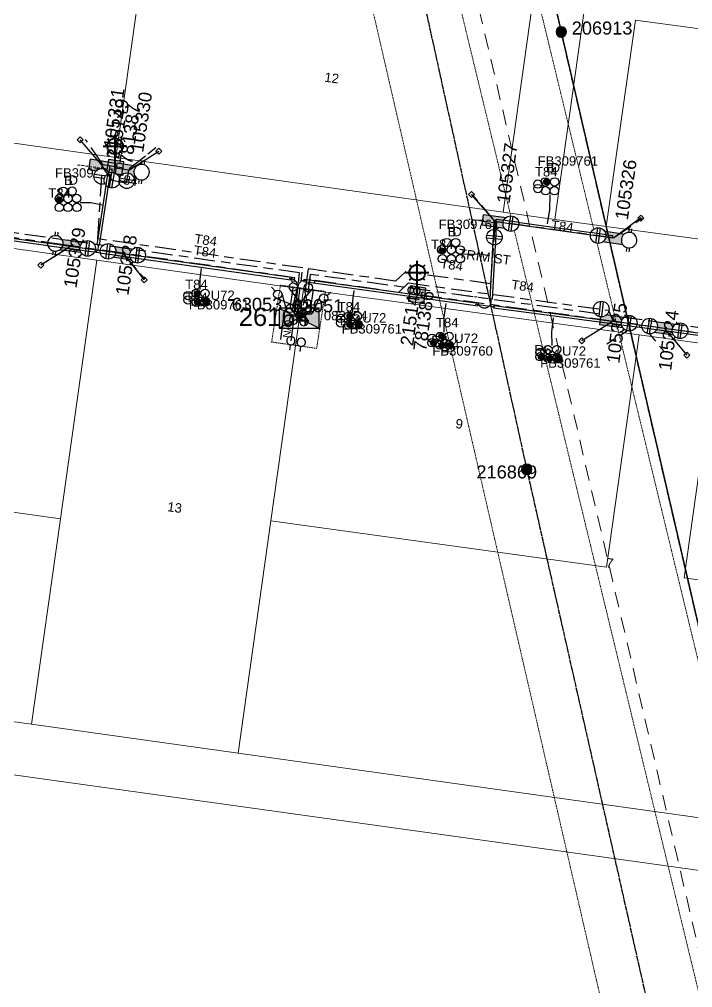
# Model space of a CAD drawing. Header units: metres. Extents: x 277863 to 282129, y 6130772 to 6135401.
# Drawn here: x 279217 to 279346.1, y 6133678.3 to 6133864.1 of the extents above; entities that cross this region are included whole.
import ezdxf
from ezdxf.enums import TextEntityAlignment as Align

# ---------------------------------------------------------------- set-up
doc = ezdxf.new("R2010")
doc.units = ezdxf.units.M
for name, pattern in [('Cable Exist OH', [1, 1, 0]), ('Cable Exist UG', [8.2, 4, -1.2, 1.8, -1.2]), ('Dash', [5, 3, -2]), ('DASHED', [0.75, 0.5, -0.25]), ('HIDDEN', [0.375, 0.25, -0.125]), ('HIDDEN2', [0.1875, 0.125, -0.0625])]:
    doc.linetypes.add(name, pattern=pattern)
doc.layers.get('0').update_dxf_attribs({"color": 6})
for name, color, linetype, lineweight in [('Cadastre Easements_SP_EXT', 9, 'Continuous', 5), ('Cadastre Land Parcels_SP_EXT', 9, 'Continuous', 5), ('Cadastre Other Property_SP_EXT', 9, 'HIDDEN', 5), ('Cadastre Roads_SP_EXT', 9, 'Continuous', 5)]:
    doc.layers.add(name, color=color, linetype=linetype, lineweight=lineweight)
for name, color, linetype in [('Duct_SP_EXT', 7, 'Continuous'), ('Equip_HV_EXT', 7, 'Continuous'), ('Equip_LV_EXT', 7, 'Continuous'), ('Equip_SP_SL_EXT', 7, 'Continuous'), ('Mains_HV_EXT', 7, 'Continuous'), ('Mains_LV_EXT', 7, 'Continuous'), ('Mains_LV_SL_EXT', 7, 'Continuous'), ('Mains_TR_EXT', 7, 'Continuous'), ('Services_SP_EXT', 7, 'Continuous'), ('Sub_SP_EXT', 7, 'Continuous'), ('SupportsOH_SP_TR_HV_LV_SL_EXT', 7, 'Continuous'), ('SupportsUG_SP_LV_EXT', 7, 'Continuous'), ('SupportsUG_SP_LV_SL_EXT', 7, 'Continuous'), ('Trench_SP_EXT', 7, 'Continuous')]:
    doc.layers.add(name, color=color, linetype=linetype)
doc.layers.add('UNKNOWN_FEATURES', color=1, linetype='DASHED', plot=False)
doc.styles.add('COLUMN_LABEL', font='arial.ttf')
doc.styles.add('iecARIAL', font='arial.ttf', dxfattribs={"height": 2})
doc.styles.add('POLE_LABEL', font='arial.ttf')
doc.styles.get("Standard").update_dxf_attribs({"font": 'arial.ttf'})
doc.styles.add('SWITCH_LABEL', font='arial.ttf', dxfattribs={"height": 2.5})
doc.linetypes.add('Cable E OH', pattern='A,9.4,["E",Standard,S=1.7,R=0,X=0,Y=-1],0', length=9.4)

# ---------------------------------------------------------------- blocks, each defined once
blk = doc.blocks.new('SUB_PADMOUNT_EXT')
for points in [[(0, 0), (-3.84, 1.92), (-3.84, -1.92)], [(0, 0), (3.84, 1.92), (3.84, -1.92)]]:
    blk.add_hatch(color=256).paths.add_polyline_path(points)
for p, q in [((3.84, 1.92), (-3.84, -1.92)), ((-3.84, 1.92), (3.84, -1.92))]:
    blk.add_line(p, q)
blk.add_lwpolyline([(-3.84, -1.92), (3.84, -1.92), (3.84, 1.92), (-3.84, 1.92)], close=True)
for tag, height, flags, p in [('ASSET_NUM', 3.5, 8, (2, 2)), ('STREET_CODE', 0.2, 9, (1.5, 0)), ('CONSTRUCTED_VOLTAGE', 0.2, 9, (1.5, -0.2)), ('OPERATING_VOLTAGE', 0.2, 9, (1.5, -0.6)), ('ORIENTATION', 0.2, 9, (1.5, -0.8)), ('OWNED_BY', 0.2, 9, (1.5, -1)), ('OPERATED_BY', 0.2, 9, (1.5, -1.2)), ('SECONDARY_VOLTAGE', 0.2, 9, (1.5, -1.6)), ('STATE', 0.2, 9, (1.5, -1.8)), ('NO_PHASES', 0.2, 9, (1.5, -0.4)), ('MAINTAINED_BY', 0.2, 9, (1.5, -1.4)), ('SUBSTATION_TYPE', 0.2, 9, (1.5, -2.2)), ('STREETNAME', 0.2, 9, (1.5, -3)), ('SUBURB', 0.2, 9, (1.5, -3.2)), ('Z', 0.2, 1, (1.5, -3.6)), ('PARENT', 0.2, 9, (1.5, -2)), ('USAGE', 0.2, 9, (1.5, -2.4)), ('LEGEND', 0.2, 9, (1.5, -2.6)), ('LOCATION', 0.2, 9, (1.5, -2.8)), ('NOTES', 0.2, 9, (1.5, -3.4))]:
    blk.add_attdef(tag, text='', height=height, dxfattribs=dict(flags=flags)).set_placement(p, align=Align.MIDDLE_LEFT)
blk = doc.blocks.new('COLUMN_EXT')
blk.add_hatch(color=256).paths.add_polyline_path([(-1.49, 1.48), (-1.49, -1.49), (1.48, -1.49), (1.48, 1.48)])
blk.add_lwpolyline([(-1.49, -1.49), (1.48, -1.49), (1.48, 1.48), (-1.49, 1.48)], close=True)
for tag, height, style, flags, p in [('ASSET_NUM', 2.5, 'COLUMN_LABEL', 8, (2, 2)), ('STRUCTURE_PLANT_NUMBER', 0.2, 'POLE_LABEL', 9, (1.81, 0.03)), ('STREET_CODE', 0.2, 'COLUMN_LABEL', 9, (1.81, -0.2))]:
    blk.add_attdef(tag, text='', height=height, dxfattribs=dict(style=style, flags=flags)).set_placement(p, align=Align.MIDDLE_LEFT)
at = {"flags": 9}
for tag, p in [('COLUMN_TYPE', (1.81, -0.4)), ('OWNED_BY', (1.81, -0.6)), ('STATE', (1.81, -0.8)), ('USAGE', (1.81, -1)), ('STREETNAME', (1.81, -1.6)), ('SUBURB', (1.81, -1.8)), ('LEGEND', (1.81, -1.2)), ('LOCATION', (1.81, -1.4)), ('NOTES', (1.81, -2))]:
    blk.add_attdef(tag, text='', height=0.2, dxfattribs=at).set_placement(p, align=Align.MIDDLE_LEFT)
at = {"flags": 1}
blk.add_attdef('Z', (1.81, -2.35), '', height=0.2, dxfattribs=at)
blk = doc.blocks.new('PILLAR_EXT')
blk.add_hatch(color=256).paths.add_polyline_path([(-2.475, 0.99), (-2.475, -0.99), (2.475, -0.99), (2.475, 0.99)])
blk.add_lwpolyline([(-2.475, -0.99), (2.475, -0.99), (2.475, 0.99), (-2.475, 0.99)], close=True)
at = {"style": 'iecARIAL', "flags": 8}
blk.add_attdef('ASSET_NUM', (1.5, 3.5), '', height=2.5, dxfattribs=at)
for tag, p, flags in [('OWNED_BY', (0, -0.2), 9), ('STATE', (0, -0.4), 9), ('SUPPORT_TYPE', (0, -0.6), 9), ('STREETNAME', (0, -1.8), 9), ('SUBURB', (0, -2), 1), ('USAGE', (0, -0.8), 9), ('LEGEND', (0, -1), 9), ('LOCATION', (0, -1.2), 9), ('NOTES', (0, -1.4), 9), ('PARENT', (0, -1.6), 9)]:
    blk.add_attdef(tag, p, '', height=0.2, dxfattribs=dict(flags=flags))
blk = doc.blocks.new('DUCT_EXT')
blk.add_circle((0, 0.8), 0.8)
at = {"flags": 1}
blk.add_attdef('Z', (0, 0), '', height=0.2, dxfattribs=at)
at = {"flags": 9}
for tag, p in [('DUCT_CODE', (0, 0)), ('XSECT_TYPE', (0, -0.2)), ('STATE', (0, -0.6)), ('FB_REFERENCE', (0, -0.4)), ('NOTES', (0, -0.8))]:
    blk.add_attdef(tag, text='', height=0.2, dxfattribs=at).set_placement(p, align=Align.MIDDLE_LEFT)
blk = doc.blocks.new('SL_LANTERN_EXT')
at = {"lineweight": 40}
for p, q in [((-1.46, 5.68), (-1.06, 5.28)), ((0, 1.97), (0, 6.47)), ((1.46, 5.68), (1.06, 5.28)), ((-2.25, 4.22), (2.25, 4.22)), ((-1.46, 2.76), (-1.06, 3.16)), ((0, 0), (0, 2.72)), ((1.46, 2.76), (1.06, 3.16))]:
    blk.add_line(p, q, dxfattribs=at)
blk.add_circle((0, 4.22), 1.5, dxfattribs=at)
at = {"style": 'iecARIAL', "flags": 8}
blk.add_attdef('ASSET_NUM', (1.5, 1.5), '', height=2.5, dxfattribs=at)
for tag, p, height, flags in [('OPERATING_VOLTAGE', (0.98, -1.65), 0.2, 9), ('ORIENTATION', (0.98, -1.85), 0.2, 9), ('OWNED_BY', (0.98, -2.05), 0.2, 9), ('CONSTRUCTED_VOLTAGE', (0.98, -0.65), 0.2, 9), ('CONTROL_TYPE', (0.98, -0.85), 0.2, 9), ('LANTERN_PURPOSE', (0.98, -1.05), 0.2, 9), ('LANTERN_TYPE', (0.98, -1.25), 0.2, 9), ('NO_PHASES', (0.98, -1.45), 0.2, 9), ('LNUMBER', (2.18, -3.25), 2.5, 8), ('STATE', (0.98, -2.25), 0.2, 9), ('USAGE', (0.98, -2.45), 0.2, 9), ('CEXIST', (0.98, -2.65), 0.2, 9), ('CNEW', (0.98, -2.85), 0.2, 9), ('CNUMBER', (0.98, -3.05), 0.2, 9), ('CREMOVE', (0.98, -3.25), 0.2, 9), ('CREPLACE', (0.98, -3.45), 0.2, 9), ('LKINGHEIGHT', (0.98, -3.65), 0.2, 9), ('LBRACKET', (0.98, -3.85), 0.2, 9), ('LBRACKETVOCAB', (0.98, -4.05), 0.2, 9), ('LCATEGORY', (0.98, -4.25), 0.2, 9), ('LCHARGE1', (0.98, -4.45), 0.2, 9), ('LCHARGE1PERCENT', (0.98, -4.65), 0.2, 9), ('LCHARGE2', (0.98, -4.85), 0.2, 9), ('LCHARGE2PERCENT', (0.98, -5.05), 0.2, 9), ('LCHARGE3', (0.98, -5.25), 0.2, 9), ('LCHARGE3PERCENT', (0.98, -5.45), 0.2, 9), ('LEXIST', (0.98, -5.65), 0.2, 9), ('LLAMP', (0.98, -5.85), 0.2, 9), ('LLAMPVOCAB', (0.98, -6.05), 0.2, 9), ('LMAST', (0.98, -6.25), 0.2, 9), ('LMASTVOCAB', (0.98, -6.45), 0.2, 9), ('LNEW', (0.98, -6.65), 0.2, 9), ('LANTNUMBER', (0.98, -6.85), 0.2, 9), ('LOUTREACH', (0.98, -7.25), 0.2, 9), ('LOUTREACHVOCAB', (0.98, -7.45), 0.2, 9), ('STREETNAME', (0.98, -9.25), 0.2, 9), ('SUBURB', (0.98, -9.45), 0.2, 1), ('LRATECODE', (0.98, -7.65), 0.2, 9), ('LREMOVE', (0.98, -7.85), 0.2, 9), ('LREPLACE', (0.98, -8.05), 0.2, 9), ('LTYPE', (0.98, -8.25), 0.2, 9), ('LTYPEVOCAB', (0.98, -8.45), 0.2, 9), ('LEGEND', (0.98, -8.65), 0.2, 9), ('LOCATION', (0.98, -8.85), 0.2, 9), ('NOTES', (0.98, -9.05), 0.2, 9)]:
    blk.add_attdef(tag, p, '', height=height, dxfattribs=dict(flags=flags))
blk = doc.blocks.new('CCP_EXT')
at = {"flags": 9}
for tag, p in [('STATE', (0, -1.8)), ('LIFE_SUPPORT', (0, -1.6)), ('NOTES', (0, -2))]:
    blk.add_attdef(tag, text='', height=0.2, dxfattribs=at).set_placement(p, align=Align.MIDDLE_LEFT)
blk.add_wipeout([(0, 0.57), (0.57, 0), (0, -0.57), (-0.57, 0)])
blk.add_lwpolyline([(-0.57, 0), (0, 0.57), (0.57, 0), (0, -0.57), (-0.57, 0)])
at = {"flags": 1}
blk.add_attdef('Z', (0, 0), '', height=0.2, dxfattribs=at)
at = {"flags": 9}
for tag, p in [('CCP_TYPE', (0, 0)), ('CONSTRUCTED_VOLTAGE', (0, -0.2)), ('OPERATING_VOLTAGE', (0, -0.6)), ('ORIENTATION', (0, -0.8)), ('OWNED_BY', (0, -1)), ('NO_PHASES', (0, -0.4)), ('USAGE', (0, -1.2)), ('LEGEND', (0, -1.4))]:
    blk.add_attdef(tag, text='', height=0.2, dxfattribs=at).set_placement(p, align=Align.MIDDLE_LEFT)
blk = doc.blocks.new('POLE_EXT')
blk.add_hatch(color=256).paths.add_polyline_path([(-1, 0, 1), (1, 0, 1)])
blk.add_lwpolyline([(-1, 0, 1), (1, 0, 1)], format="xyb", close=True)
for tag, height, flags, p in [('pNumber', 2.5, 8, (-17.84, 2.07)), ('OWNED_BY', 0.2, 9, (1.35, -0.4)), ('SPECIAL_USE', 0.2, 9, (1.35, -0.8)), ('STATE', 0.2, 9, (1.35, -1)), ('cLV', 0.2, 9, (1.35, -1.4)), ('hDepth', 0.2, 9, (1.35, -1.6)), ('hDia', 0.2, 9, (1.35, -1.8)), ('PARENT', 0.2, 9, (1.35, -0.6)), ('USAGE', 0.2, 9, (1.35, -1.2)), ('cHV', 0.2, 9, (1.35, -2)), ('cLinedev', 0.2, 9, (1.35, -3.4)), ('pExisting', 0.2, 9, (1.35, -3.8)), ('LBRACKET', 0.2, 9, (1.35, -2.2)), ('LExisting', 0.2, 9, (1.35, -2.4)), ('LANTNUMBER', 0.2, 9, (1.35, -2.6)), ('LOther', 0.2, 9, (1.35, -2.8)), ('LRemove', 0.2, 9, (1.35, -3)), ('LEGEND', 0.2, 9, (1.35, -3.2)), ('LOCATION', 0.2, 9, (1.35, -3.6)), ('pFooting', 0.2, 9, (1.35, -4.4)), ('pNew', 0.2, 9, (1.35, -4.6)), ('pRelocate', 0.2, 9, (1.35, -5)), ('pRemove', 0.2, 9, (1.35, -5.2)), ('pReplace', 0.2, 9, (1.35, -5.4)), ('pStay', 0.2, 9, (1.35, -5.6)), ('PFNUMBER', 0.2, 9, (1.35, -4)), ('NEWPFNUMBER', 0.2, 9, (1.35, -4.2)), ('pType', 0.2, 9, (1.35, -5.8)), ('cspan', 0.2, 9, (1.35, -6)), ('STREETNAME', 0.2, 9, (1.35, -6.2)), ('SUBURB', 0.2, 9, (1.35, -6.4)), ('OPERATED_BY', 0.2, 9, (1.36, -7.01)), ('NOTES', 0.2, 9, (1.35, -6.6)), ('MAINTAINED_BY', 0.2, 9, (1.36, -6.81))]:
    blk.add_attdef(tag, text='', height=height, dxfattribs=dict(flags=flags)).set_placement(p, align=Align.MIDDLE_LEFT)
at = {"style": 'POLE_LABEL'}
for tag, height, flags, p in [('ASSET_NUM', 2.5, 8, (2, 2)), ('STRUCTURE_PLANT_NUMBER', 0.2, 9, (1.35, 0.03)), ('STREET_CODE', 0.2, 9, (1.35, -0.2))]:
    blk.add_attdef(tag, text='', height=height, dxfattribs=dict(at, flags=flags)).set_placement(p, align=Align.MIDDLE_LEFT)
at = {"flags": 1}
blk.add_attdef('Z', (1.35, -7.33), '', height=0.2, dxfattribs=at)
blk = doc.blocks.new('LV_UG_DFUSE_CLOSED_EXT')
for points in [[(1, 0), (0, 0)], [(5.04, 0.73), (2.16, -0.72)], [(5.05, -0.71), (2.16, 0.72)], [(6.2, 0.01), (7.2, 0.01)]]:
    blk.add_lwpolyline(points)
for centre in [(1.8, 0), (5.4, 0.01)]:
    blk.add_circle(centre, 0.8)
at = {"flags": 9}
for tag, p in [('ACTUAL_STATUS', (0, 0)), ('CONSTRUCTED_VOLTAGE', (0, -0.2)), ('OPERATING_VOLTAGE', (0, -0.6)), ('ORIENTATION', (0, -0.8)), ('STATE', (0, -1)), ('SWITCH_TYPE', (0, -1.2)), ('NO_PHASES', (0, -0.4)), ('USAGE', (0, -1.4)), ('NOTES', (0, -1.6))]:
    blk.add_attdef(tag, text='', height=0.2, dxfattribs=at).set_placement(p, align=Align.MIDDLE_LEFT)
at = {"flags": 1}
blk.add_attdef('Z', (0, 0), '', height=0.2, dxfattribs=at)
blk = doc.blocks.new('LV_UG_LINKS_CLOSED_EXT')
blk.add_wipeout([(-1.06, 1.06), (-1.18, 0.92), (-1.29, 0.76), (-1.37, 0.59), (-1.43, 0.42), (-1.48, 0.23), (-1.49, 0.05), (-1.49, -0.14), (-1.46, -0.33), (-1.41, -0.51), (-1.33, -0.68), (-1.24, -0.84), (-1.12, -0.99), (-0.99, -1.12), (-0.84, -1.24), (-0.68, -1.33), (-0.51, -1.41), (-0.33, -1.46), (-0.14, -1.49), (0.05, -1.49), (0.23, -1.48), (0.42, -1.43), (0.59, -1.37), (0.76, -1.29), (0.92, -1.18), (1.06, -1.06), (1.18, -0.92), (1.29, -0.76), (1.37, -0.59), (1.43, -0.42), (1.48, -0.23), (1.49, -0.05), (1.49, 0.14), (1.46, 0.33), (1.41, 0.51), (1.33, 0.68), (1.24, 0.84), (1.12, 0.99), (0.99, 1.12), (0.84, 1.24), (0.68, 1.33), (0.51, 1.41), (0.33, 1.46), (0.14, 1.49), (-0.05, 1.49), (-0.23, 1.48), (-0.42, 1.43), (-0.59, 1.37), (-0.76, 1.29), (-0.92, 1.18)])
for p, q in [((-0.25, -1.48), (-0.25, 1.48)), ((0.25, -1.48), (0.25, 1.48))]:
    blk.add_line(p, q)
blk.add_circle((0, 0), 1.5)
at = {"flags": 9}
for tag, p in [('ACTUAL_STATUS', (0, 0)), ('CONSTRUCTED_VOLTAGE', (0, -0.2)), ('OPERATING_VOLTAGE', (0, -0.6)), ('ORIENTATION', (0, -0.8)), ('STATE', (0, -1)), ('SWITCH_TYPE', (0, -1.2)), ('NO_PHASES', (0, -0.4)), ('USAGE', (0, -1.4)), ('NOTES', (0, -1.6))]:
    blk.add_attdef(tag, text='', height=0.2, dxfattribs=at).set_placement(p, align=Align.MIDDLE_LEFT)
at = {"flags": 1}
blk.add_attdef('Z', (0, 0), '', height=0.2, dxfattribs=at)
blk = doc.blocks.new('LV_UG_LINKS_OPEN_EXT')
for p, q in [((-0.25, 1.47), (-0.25, 2.22)), ((0.25, 1.47), (0.25, 2.22)), ((-0.25, -1.47), (-0.25, -2.22)), ((0.25, -1.47), (0.25, -2.22))]:
    blk.add_line(p, q)
at = {"flags": 9}
for tag, p in [('ACTUAL_STATUS', (0, 0)), ('CONSTRUCTED_VOLTAGE', (0, -0.2)), ('OPERATING_VOLTAGE', (0, -0.6)), ('ORIENTATION', (0, -0.8)), ('STATE', (0, -1)), ('SWITCH_TYPE', (0, -1.2)), ('NO_PHASES', (0, -0.4)), ('USAGE', (0, -1.4)), ('NOTES', (0, -1.6))]:
    blk.add_attdef(tag, text='', height=0.2, dxfattribs=at).set_placement(p, align=Align.MIDDLE_LEFT)
at = {"flags": 1}
blk.add_attdef('Z', (0, 0), '', height=0.2, dxfattribs=at)
blk.add_wipeout([(-0.25, 1.47), (-0.43, 1.43), (-0.61, 1.36), (-0.77, 1.28), (-0.93, 1.17), (-1.07, 1.05), (-1.19, 0.9), (-1.29, 0.75), (-1.38, 0.58), (-1.44, 0.4), (-1.48, 0.22), (-1.49, 0.03), (-1.49, -0.16), (-1.45, -0.34), (-1.4, -0.52), (-1.32, -0.69), (-1.23, -0.85), (-1.11, -1), (-0.98, -1.13), (-0.83, -1.24), (-0.66, -1.34), (-0.49, -1.41), (-0.31, -1.46), (-0.13, -1.49), (0.06, -1.49), (0.25, -1.47), (0.43, -1.43), (0.61, -1.36), (0.77, -1.28), (0.93, -1.17), (1.07, -1.05), (1.19, -0.9), (1.29, -0.75), (1.38, -0.58), (1.44, -0.4), (1.48, -0.22), (1.49, -0.03), (1.49, 0.16), (1.45, 0.34), (1.4, 0.52), (1.32, 0.69), (1.23, 0.85), (1.11, 1), (0.98, 1.13), (0.83, 1.24), (0.66, 1.34), (0.49, 1.41), (0.31, 1.46), (0.13, 1.49), (-0.06, 1.49)])
blk.add_lwpolyline([(0, -1.49, 1), (0, 1.49, 1)], format="xyb", close=True)
blk = doc.blocks.new('SWG_HOLEC_SU_EXT')
blk.add_line((1.8, -2), (5.8, -2))
for points in [[(1, 0), (0, 0)], [(6.6, 0), (7.6, 0)]]:
    blk.add_lwpolyline(points)
for points in [[(1.8, -0.8, 1), (1.8, 0.8, 1)], [(5.8, -0.8, 1), (5.8, 0.8, 1)]]:
    blk.add_lwpolyline(points, format="xyb", close=True)
at = {"style": 'SWITCH_LABEL', "flags": 8}
blk.add_attdef('ASSET_NUM', text='', height=2.5, rotation=179.9544, dxfattribs=at).set_placement((-2.4, 0), align=Align.MIDDLE_LEFT)
at = {"flags": 1}
blk.add_attdef('Z', (0, 0), '', height=0.2, dxfattribs=at)
at = {"flags": 9}
for tag, p in [('ACTUAL_STATUS', (0, -0.4)), ('CONSTRUCTED_VOLTAGE', (0, -0.6)), ('OPERATING_VOLTAGE', (0, -1)), ('ORIENTATION', (0, -1.2)), ('OWNED_BY', (0, -1.4)), ('STATE', (0, -1.8)), ('NO_PHASES', (0, -0.8)), ('PARENT', (0, -1.6)), ('SWITCH_TYPE', (0, -2)), ('STREETNAME', (0, -2.6)), ('SUBURB', (0, -2.8)), ('USAGE', (0, -2.2)), ('LOCATION', (0, -2.4)), ('NOTES', (0, -3))]:
    blk.add_attdef(tag, text='', height=0.2, dxfattribs=at).set_placement(p, align=Align.MIDDLE_LEFT)
at = {"style": 'SWITCH_LABEL', "flags": 9}
blk.add_attdef('STREET_CODE', text='', height=0.2, dxfattribs=at).set_placement((0, -0.2), align=Align.MIDDLE_LEFT)
blk = doc.blocks.new('SWG_HOLEC_SU_NO_EXT')
blk.add_line((1.8, -2), (5.8, -2))
for points in [[(1, 0), (0, 0)], [(6.6, 0), (7.6, 0)]]:
    blk.add_lwpolyline(points)
for points in [[(1.8, -0.8, 1), (1.8, 0.8, 1)], [(5.8, -0.8, 1), (5.8, 0.8, 1)]]:
    blk.add_lwpolyline(points, format="xyb", close=True)
at = {"insert": (5.31, -3.64), "char_height": 1.4, "width": 3.8863, "attachment_point": 1, "rotation": 180}
blk.add_mtext('{\\fArial|b0|i0|c0|p34;N/O}', dxfattribs=at)
at = {"style": 'SWITCH_LABEL', "flags": 8}
blk.add_attdef('ASSET_NUM', text='', height=2.5, rotation=179.9544, dxfattribs=at).set_placement((-2.4, 0), align=Align.MIDDLE_LEFT)
at = {"flags": 1}
blk.add_attdef('Z', (0, 0), '', height=0.2, dxfattribs=at)
at = {"flags": 9}
for tag, p in [('ACTUAL_STATUS', (0, -0.4)), ('CONSTRUCTED_VOLTAGE', (0, -0.6)), ('OPERATING_VOLTAGE', (0, -1)), ('ORIENTATION', (0, -1.2)), ('OWNED_BY', (0, -1.4)), ('STATE', (0, -1.8)), ('NO_PHASES', (0, -0.8)), ('PARENT', (0, -1.6)), ('SWITCH_TYPE', (0, -2)), ('STREETNAME', (0, -2.6)), ('SUBURB', (0, -2.8)), ('USAGE', (0, -2.2)), ('LOCATION', (0, -2.4)), ('NOTES', (0, -3))]:
    blk.add_attdef(tag, text='', height=0.2, dxfattribs=at).set_placement(p, align=Align.MIDDLE_LEFT)
at = {"style": 'SWITCH_LABEL', "flags": 9}
blk.add_attdef('STREET_CODE', text='', height=0.2, dxfattribs=at).set_placement((0, -0.2), align=Align.MIDDLE_LEFT)
blk = doc.blocks.new('CABLE_LARGE_EXT')
h = blk.add_hatch(color=256)
edge = h.paths.add_edge_path()
edge.add_arc((0, 0.55), 0.55, 0, 360)
blk.add_circle((0, 0.55), 0.55)
at = {"flags": 1}
blk.add_attdef('Z', (0, 0), '', height=0.2, dxfattribs=at)
at = {"flags": 9}
for tag, p in [('COND_CODE', (0, 0)), ('STATE', (0, -0.4)), ('XSECT_SIZE', (0, -0.6)), ('FB_REFERENCE', (0, -0.2)), ('NOTES', (0, -0.8))]:
    blk.add_attdef(tag, text='', height=0.2, dxfattribs=at).set_placement(p, align=Align.MIDDLE_LEFT)

msp = doc.modelspace()

# ---------------------------------------------------------------- linework, layer by layer
at = {"layer": 'Cadastre Land Parcels_SP_EXT', "linetype": 'Continuous'}
for points in [[(279196.84, 6133843.03), (279235.47, 6133837.59), (279241.04, 6133877.21), (279246.6, 6133916.84), (279207.97, 6133922.27), (279196.84, 6133843.03)], [(279241.04, 6133877.21), (279315.34, 6133866.77), (279309.77, 6133827.14), (279319.67, 6133825.75), (279330.8, 6133904.99), (279294.92, 6133910.04), (279246.6, 6133916.84), (279241.04, 6133877.21)], [(279319.67, 6133825.75), (279329.57, 6133824.39), (279335.15, 6133863.98), (279413.95, 6133853.34), (279419.47, 6133892.52), (279372.91, 6133899.07), (279351.6, 6133902.07), (279330.8, 6133904.99), (279319.67, 6133825.75)], [(279235.47, 6133837.59), (279309.77, 6133827.14), (279315.34, 6133866.77), (279241.04, 6133877.21), (279235.47, 6133837.59)], [(279329.57, 6133824.39), (279408.37, 6133813.72), (279413.95, 6133853.34), (279335.15, 6133863.98), (279329.57, 6133824.39)], [(279157.61, 6133777.73), (279224.88, 6133768.27), (279231.85, 6133817.9), (279172.64, 6133826.23), (279161.72, 6133817.67), (279157.61, 6133777.73)], [(279219.32, 6133728.86), (279258.94, 6133723.33), (279265.22, 6133767.9), (279271.48, 6133812.33), (279231.85, 6133817.9), (279224.88, 6133768.27), (279219.32, 6133728.86)], [(279265.22, 6133767.9), (279329.62, 6133759.02), (279335.9, 6133803.6), (279271.48, 6133812.33), (279265.22, 6133767.9)], [(279258.94, 6133723.33), (279372.1, 6133707.48), (279378.39, 6133752.19), (279344.48, 6133756.94), (279350.76, 6133801.54), (279335.9, 6133803.6), (279329.62, 6133759.02), (279265.22, 6133767.9), (279258.94, 6133723.33)], [(279344.48, 6133756.94), (279378.39, 6133752.19), (279372.1, 6133707.48), (279408.15, 6133736.91), (279416.14, 6133792.41), (279405.58, 6133793.89), (279350.76, 6133801.54), (279344.48, 6133756.94)], [(279152.49, 6133727.98), (279375.03, 6133696.95), (279396.64, 6133714.6), (279417.5, 6133731.62), (279426.05, 6133791.02), (279416.14, 6133792.41), (279408.15, 6133736.91), (279372.1, 6133707.48), (279258.94, 6133723.33), (279219.32, 6133728.86), (279153.52, 6133737.93), (279152.49, 6133727.98)], [(279153.52, 6133737.93), (279219.32, 6133728.86), (279224.88, 6133768.27), (279157.61, 6133777.73), (279153.52, 6133737.93)]]:
    msp.add_lwpolyline(points, close=True, dxfattribs=at)
msp.add_lwpolyline([(279375.03, 6133696.95), (279152.49, 6133727.98), (279143.84, 6133644.2), (279152.72, 6133632.83), (279153.49, 6133632.72), (279162.62, 6133631.42), (279159.37, 6133608.65), (279151.52, 6133609.77), (279111.18, 6133615.52)], dxfattribs=at)
at = {"layer": 'Cadastre Other Property_SP_EXT', "linetype": 'HIDDEN2'}
msp.add_lwpolyline([(279267.06, 6133813.11), (279265.38, 6133802.21), (279274.01, 6133800.98), (279275.69, 6133811.91), (279267.06, 6133813.11)], close=True, dxfattribs=at)
at = {"layer": 'Duct_SP_EXT'}
for p, q in [((279308.4, 6133825.32), (279308.43, 6133825.56)), ((279308.47, 6133825.8), (279308.43, 6133825.56)), ((279308.02, 6133825.34), (279308.26, 6133825.33)), ((279308.5, 6133825.31), (279308.26, 6133825.33)), ((279330.73, 6133822.2), (279330.76, 6133822.43)), ((279330.79, 6133822.67), (279330.76, 6133822.43)), ((279236.74, 6133818.71), (279236.77, 6133818.95)), ((279236.81, 6133819.19), (279236.77, 6133818.95)), ((279269.1, 6133814.63), (279269.07, 6133814.39)), ((279269.03, 6133814.16), (279269.07, 6133814.39)), ((279271.54, 6133813.8), (279271.57, 6133814.04)), ((279271.54, 6133813.8), (279293.23, 6133810.82)), ((279271.6, 6133814.28), (279271.57, 6133814.04)), ((279271.6, 6133814.28), (279293.29, 6133811.29)), ((279293.23, 6133810.82), (279293.26, 6133811.05)), ((279293.23, 6133810.82), (279293.26, 6133811.05)), ((279293.23, 6133810.82), (279304.92, 6133809.18)), ((279293.29, 6133811.29), (279293.26, 6133811.05)), ((279293.29, 6133811.29), (279293.26, 6133811.05)), ((279293.29, 6133811.29), (279304.99, 6133809.65)), ((279304.92, 6133809.18), (279304.96, 6133809.41)), ((279304.99, 6133809.65), (279304.96, 6133809.41)), ((279307.21, 6133810.44), (279307.45, 6133810.42)), ((279307.69, 6133810.41), (279307.45, 6133810.42)), ((279307.94, 6133808.76), (279307.98, 6133809)), ((279308.01, 6133809.23), (279307.98, 6133809))]:
    msp.add_line(p, q, dxfattribs=at)
for points in [[(279318.71, 6133830.44), (279318.68, 6133827.62), (279318.24, 6133824.91)], [(279228.68, 6133828.96), (279230.7, 6133828.95), (279232.93, 6133828.52)], [(279302.19, 6133819.09), (279305.19, 6133819.1), (279307.15, 6133818.83)], [(279251.69, 6133812.26), (279251.69, 6133814.33), (279251.95, 6133816.29)], [(279280.97, 6133807.89), (279280.93, 6133810.2), (279281.2, 6133812.09)], [(279298.5, 6133804.12), (279298.49, 6133806.93), (279298.86, 6133809.6)], [(279319.18, 6133801.55), (279319.15, 6133804.19), (279319.44, 6133806.84)]]:
    msp.add_lwpolyline(points, dxfattribs=at)
at = {"layer": 'Trench_SP_EXT', "linetype": 'Cable Exist UG'}
for points in [[(279233.02, 6133836.25), (279238.06, 6133835.48)], [(279234.18, 6133834.33), (279234.43, 6133836.03)], [(279232.16, 6133820.8), (279231.97, 6133819.63)], [(279304.5, 6133809.48), (279308.2, 6133808.96)], [(279335.51, 6133805.55), (279329.69, 6133801.81)], [(279336.47, 6133805.43), (279340.74, 6133800.3)]]:
    msp.add_lwpolyline(points, dxfattribs=at)
for points in [[(279268.71, 6133814.45), (279269.04, 6133814.4), (279269.04, 6133814.4, -0.437585), (279270.36, 6133812.41), (279270.36, 6133812.41), (279269.95, 6133808.94)], [(279270.28, 6133811.69), (279270.41, 6133812.64), (279270.41, 6133812.64, -0.497617), (279271.97, 6133813.99)], [(279304.59, 6133809.47), (279305.07, 6133809.4), (279305.07, 6133809.4, 0.905499), (279307.43, 6133810.43)]]:
    msp.add_lwpolyline(points, format="xyb", dxfattribs=at)
at = {"layer": 'UNKNOWN_FEATURES'}
for points in [[(279228.16, 6133836.22), (279232.78, 6133835.6)], [(279307.94, 6133825.09), (279303.18, 6133825.75)], [(279231.88, 6133820.86), (279226.77, 6133821.59)], [(279306.29, 6133810.58), (279301.49, 6133811.24)]]:
    msp.add_lwpolyline(points, dxfattribs=at)

# ---------------------------------------------------------------- block references
at = {"layer": 'Duct_SP_EXT'}
for name, p, rotation in [('DUCT_EXT', (279317.24, 6133832.51), 89.97550653410764), ('DUCT_EXT', (279318.65, 6133832.94), 89.97550653410764), ('CABLE_LARGE_EXT', (279318.63, 6133832.96), 89.97550653410764), ('DUCT_EXT', (279320.44, 6133832.94), 89.97550653410764), ('DUCT_EXT', (279317.24, 6133831.66), 89.97550653410764), ('DUCT_EXT', (279318.72, 6133831.24), 89.97550653410764), ('DUCT_EXT', (279320.43, 6133831.24), 89.97550653410764), ('DUCT_EXT', (279250.15, 6133811.12), 90.13749564221123), ('DUCT_EXT', (279250.15, 6133810.27), 90.13749564221123), ('DUCT_EXT', (279251.68, 6133811.55), 90.13749564221123), ('CABLE_LARGE_EXT', (279251.66, 6133811.5), 90.13749564221123), ('DUCT_EXT', (279253.41, 6133811.55), 90.13749564221123), ('DUCT_EXT', (279251.71, 6133809.84), 90.13749564221123), ('CABLE_LARGE_EXT', (279251.68, 6133809.84), 90.13749564221123), ('DUCT_EXT', (279253.42, 6133809.85), 90.13749564221123), ('CABLE_LARGE_EXT', (279253.39, 6133809.83), 90.13749564221123), ('DUCT_EXT', (279279.44, 6133806.74), 90.04100395024788), ('DUCT_EXT', (279280.95, 6133807.15), 90.04100395024788), ('CABLE_LARGE_EXT', (279280.94, 6133807.17), 90.04100395024788), ('DUCT_EXT', (279282.61, 6133807.17), 90.04100395024788), ('DUCT_EXT', (279279.44, 6133805.87), 90.04100395024788), ('DUCT_EXT', (279280.94, 6133805.45), 90.04100395024788), ('DUCT_EXT', (279282.6, 6133805.47), 90.04100395024788), ('CABLE_LARGE_EXT', (279282.6, 6133805.47), 90.04100395024788), ('DUCT_EXT', (279296.96, 6133802.93), 89.8738692824084), ('DUCT_EXT', (279298.52, 6133803.3), 89.8738692824084), ('DUCT_EXT', (279300.21, 6133803.3), 89.8738692824084), ('DUCT_EXT', (279296.96, 6133802.06), 89.8738692824084), ('CABLE_LARGE_EXT', (279296.96, 6133802.06), 89.8738692824084), ('DUCT_EXT', (279298.52, 6133801.61), 89.8738692824084), ('CABLE_LARGE_EXT', (279298.55, 6133801.54), 89.8738692824084), ('DUCT_EXT', (279300.2, 6133801.61), 89.8738692824084), ('CABLE_LARGE_EXT', (279300.2, 6133801.58), 89.8738692824084), ('DUCT_EXT', (279319.17, 6133800.75), 89.92008872850994), ('DUCT_EXT', (279320.87, 6133800.75), 89.92008872850994), ('DUCT_EXT', (279317.65, 6133800.23), 89.92008872850994), ('DUCT_EXT', (279317.65, 6133799.37), 89.92008872850994), ('CABLE_LARGE_EXT', (279317.65, 6133799.37), 89.92008872850994), ('DUCT_EXT', (279319.19, 6133799.07), 89.92008872850994), ('CABLE_LARGE_EXT', (279319.22, 6133799.04), 89.92008872850994), ('DUCT_EXT', (279320.9, 6133799.07), 89.92008872850994), ('CABLE_LARGE_EXT', (279320.9, 6133799.07), 89.92008872850994)]:
    msp.add_blockref(name, p, dxfattribs=dict(at, rotation=rotation))
for name, p in [('DUCT_EXT', (279225.43, 6133830.35)), ('DUCT_EXT', (279227.11, 6133830.36)), ('DUCT_EXT', (279224.63, 6133828.92)), ('CABLE_LARGE_EXT', (279224.6, 6133828.95)), ('DUCT_EXT', (279226.29, 6133828.94)), ('DUCT_EXT', (279227.98, 6133828.95)), ('DUCT_EXT', (279224.63, 6133827.23)), ('DUCT_EXT', (279226.32, 6133827.24)), ('DUCT_EXT', (279228.02, 6133827.24)), ('DUCT_EXT', (279298.97, 6133820.49)), ('DUCT_EXT', (279300.68, 6133820.49)), ('DUCT_EXT', (279298.02, 6133819.11)), ('CABLE_LARGE_EXT', (279298, 6133819.13)), ('DUCT_EXT', (279299.83, 6133819.09)), ('DUCT_EXT', (279301.54, 6133819.09)), ('DUCT_EXT', (279298.13, 6133817.39)), ('DUCT_EXT', (279299.84, 6133817.39)), ('DUCT_EXT', (279301.55, 6133817.39)), ('CABLE_LARGE_EXT', (279280.37, 6133804.96)), ('CABLE_LARGE_EXT', (279297.99, 6133802.81))]:
    msp.add_blockref(name, p, dxfattribs=at)
at = {"layer": 'Equip_HV_EXT'}
ref = msp.add_blockref('SWG_HOLEC_SU_EXT', (279269.82, 6133808.2), dxfattribs=dict(at, rotation=262.4857794253116))
ref.add_attrib('ASSET_NUM', '63053', dxfattribs={"layer": '0', "height": 2.5, "style": 'SWITCH_LABEL'}).set_placement((279267.42, 6133809.45), align=Align.MIDDLE_RIGHT)
ref = msp.add_blockref('SWG_HOLEC_SU_NO_EXT', (279271.8, 6133807.91), dxfattribs=dict(at, rotation=262.5534836399971))
ref.add_attrib('ASSET_NUM', '63051', dxfattribs={"layer": '0', "height": 2.5, "style": 'SWITCH_LABEL'}).set_placement((279269.41, 6133809.16), align=Align.MIDDLE_LEFT)
at = {"layer": 'Equip_LV_EXT'}
for p, rotation in [((279270.64, 6133807.48), 101.7682889646702), ((279270.99, 6133807.44), 74.84593170289133), ((279270.12, 6133807.29), 131.1493611568582), ((279271.26, 6133807.12), 40.4400501519922)]:
    msp.add_blockref('LV_UG_DFUSE_CLOSED_EXT', p, dxfattribs=dict(at, rotation=rotation))
at = {"layer": 'Equip_SP_SL_EXT'}
ref = msp.add_blockref('SL_LANTERN_EXT', (279235.34, 6133835.56), dxfattribs=at)
ref.add_attrib('ASSET_NUM', '215149', dxfattribs={"layer": '0', "height": 2.5, "rotation": 80.6714, "style": 'iecARIAL'}).set_placement((279236.84, 6133837.06), align=Align.BOTTOM_LEFT)
ref = msp.add_blockref('SL_LANTERN_EXT', (279293.3, 6133811.3), dxfattribs=at)
ref.add_attrib('ASSET_NUM', '215148', dxfattribs={"layer": '0', "height": 2.5, "rotation": 82.4437, "style": 'iecARIAL'}).set_placement((279294.8, 6133812.8), align=Align.BOTTOM_RIGHT)
at = {"layer": 'Sub_SP_EXT'}
ref = msp.add_blockref('SUB_PADMOUNT_EXT', (279270.67, 6133806.79), dxfattribs=at)
ref.add_attrib('ASSET_NUM', '26164', dxfattribs={"layer": '0', "height": 3.5}).set_placement((279272.67, 6133807.04), align=Align.MIDDLE_RIGHT)
at = {"layer": 'SupportsOH_SP_TR_HV_LV_SL_EXT'}
ref = msp.add_blockref('POLE_EXT', (279320.93, 6133861.71), dxfattribs=at)
ref.add_attrib('ASSET_NUM', '206913', dxfattribs={"layer": '0', "height": 2.5, "style": 'POLE_LABEL'}).set_placement((279322.93, 6133862.46), align=Align.MIDDLE_LEFT)
ref = msp.add_blockref('POLE_EXT', (279314.3, 6133777.78), dxfattribs=at)
ref.add_attrib('ASSET_NUM', '216869', dxfattribs={"layer": '0', "height": 2.5, "style": 'POLE_LABEL'}).set_placement((279316.3, 6133778.53), align=Align.TOP_RIGHT)
at = {"layer": 'SupportsUG_SP_LV_EXT'}
ref = msp.add_blockref('PILLAR_EXT', (279232.85, 6133835.9), dxfattribs=dict(at, rotation=350.6229390291739))
ref.add_attrib('ASSET_NUM', '105331', dxfattribs={"layer": '0', "height": 2.5, "rotation": 82.1579, "style": 'iecARIAL'}).set_placement((279234.35, 6133839.4), align=Align.MIDDLE_LEFT)
ref = msp.add_blockref('PILLAR_EXT', (279237.99, 6133835.16), dxfattribs=dict(at, rotation=351.150741714786))
ref.add_attrib('ASSET_NUM', '105330', dxfattribs={"layer": '0', "height": 2.5, "rotation": 81.3478, "style": 'iecARIAL'}).set_placement((279239.49, 6133838.66), align=Align.MIDDLE_LEFT)
ref = msp.add_blockref('PILLAR_EXT', (279308.26, 6133825.33), dxfattribs=dict(at, rotation=352.3704511281036))
ref.add_attrib('ASSET_NUM', '105327', dxfattribs={"layer": '0', "height": 2.5, "rotation": 82.3705, "style": 'iecARIAL'}).set_placement((279309.76, 6133828.83), align=Align.MIDDLE_LEFT)
ref = msp.add_blockref('PILLAR_EXT', (279330.95, 6133822.19), dxfattribs=dict(at, rotation=351.3376607395864))
ref.add_attrib('ASSET_NUM', '105326', dxfattribs={"layer": '0', "height": 2.5, "rotation": 81.3377, "style": 'iecARIAL'}).set_placement((279332.45, 6133825.69), align=Align.MIDDLE_LEFT)
ref = msp.add_blockref('PILLAR_EXT', (279226.97, 6133820.65), dxfattribs=dict(at, rotation=173.5575479000582))
ref.add_attrib('ASSET_NUM', '105329', dxfattribs={"layer": '0', "height": 2.5, "rotation": 81.1973, "style": 'iecARIAL'}).set_placement((279228.47, 6133824.15), align=Align.MIDDLE_RIGHT)
ref = msp.add_blockref('PILLAR_EXT', (279236.85, 6133819.25), dxfattribs=dict(at, rotation=351.601146620126))
ref.add_attrib('ASSET_NUM', '105328', dxfattribs={"layer": '0', "height": 2.5, "rotation": 81.6011, "style": 'iecARIAL'}).set_placement((279238.35, 6133822.75), align=Align.MIDDLE_RIGHT)
ref = msp.add_blockref('PILLAR_EXT', (279330.87, 6133806.22), dxfattribs=dict(at, rotation=352.3888792959448))
ref.add_attrib('ASSET_NUM', '105325', dxfattribs={"layer": '0', "height": 2.5, "rotation": 82.3889, "style": 'iecARIAL'}).set_placement((279332.37, 6133809.72), align=Align.MIDDLE_RIGHT)
ref = msp.add_blockref('PILLAR_EXT', (279340.76, 6133804.82), dxfattribs=dict(at, rotation=352.6164974726462))
ref.add_attrib('ASSET_NUM', '105324', dxfattribs={"layer": '0', "height": 2.5, "rotation": 82.6165, "style": 'iecARIAL'}).set_placement((279342.26, 6133808.32), align=Align.MIDDLE_RIGHT)
at = {"layer": 'SupportsUG_SP_LV_SL_EXT'}
ref = msp.add_blockref('COLUMN_EXT', (279235.34, 6133835.56), dxfattribs=dict(at, rotation=350.7053342080555))
ref.add_attrib('ASSET_NUM', '781387', dxfattribs={"layer": '0', "height": 2.5, "rotation": 81.7233, "style": 'COLUMN_LABEL'}).set_placement((279237.34, 6133836.31), align=Align.MIDDLE_LEFT)
ref = msp.add_blockref('COLUMN_EXT', (279293.3, 6133811.3), dxfattribs=dict(at, rotation=351.6952966050576))
ref.add_attrib('ASSET_NUM', '781386', dxfattribs={"layer": '0', "height": 2.5, "rotation": 82.3677, "style": 'COLUMN_LABEL'}).set_placement((279295.3, 6133812.05), align=Align.MIDDLE_RIGHT)

# ---------------------------------------------------------------- texts
at = {"layer": 'Cadastre Land Parcels_SP_EXT'}
for s, rotation, p in [('12', 352.2434, (279275.4, 6133852.18)), ('9', 352.4903, (279300.55, 6133785.71)), ('13', 352.2426, (279245.28, 6133769.76)), ('7', 352.3134, (279329.43, 6133759))]:
    msp.add_text(s, height=1.8, rotation=rotation, dxfattribs=at).set_placement(p)
at = {"layer": 'Cadastre Other Property_SP_EXT'}
msp.add_text('082254', height=1.8, dxfattribs=at).set_placement((279275.4, 6133806.38))
at = {"layer": 'Cadastre Roads_SP_EXT'}
msp.add_text('TRIM ST', height=1.8, rotation=352.2736, dxfattribs=at).set_placement((279301.12, 6133818.34))
at = {"layer": 'Duct_SP_EXT'}
for s, rotation, p in [('FB309761', 359.9585, (279316.39, 6133836.05)), ('T84', 359.9585, (279315.88, 6133833.98)), ('B', 359.9585, (279318, 6133834.75)), ('D', 359.9585, (279318.9, 6133834.75)), ('R6', 0.0354, (279296.01, 6133801.6)), ('U72', 0.0425, (279300.37, 6133802.03)), ('FB309760', 359.8739, (279296.2, 6133799.62)), ('T84', 0.0445, (279297.03, 6133800.83)), ('B', 359.8739, (279297.83, 6133800.21)), ('D', 359.8739, (279298.73, 6133800.21))]:
    msp.add_text(s, height=1.8, rotation=rotation, dxfattribs=at).set_placement(p)
for s, p in [('FB309761', (279223.82, 6133833.76)), ('B', (279225.54, 6133832.36)), ('D', (279226.43, 6133832.37)), ('T84', (279222.54, 6133829.89)), ('FB309761', (279297.43, 6133823.89)), ('B', (279299.12, 6133822.49)), ('D', (279300.03, 6133822.49)), ('T84', (279295.94, 6133820.08)), ('T84', (279248.79, 6133812.37)), ('T84', (279248.79, 6133809.88)), ('B', (279251, 6133809.08)), ('D', (279251.9, 6133809.08)), ('U72', (279253.69, 6133810.28)), ('FB309761', (279249.49, 6133808.46)), ('T84', (279278.03, 6133808.09)), ('T84', (279278.01, 6133805.41)), ('U72', (279282.76, 6133805.95)), ('FB309761', (279278.79, 6133803.84)), ('B', (279280.3, 6133804.64)), ('D', (279281.19, 6133804.64)), ('T84', (279296.9, 6133805.04)), ('R6', (279315.77, 6133799.82)), ('T84', (279316.25, 6133798.98)), ('B', (279318.6, 6133798.14)), ('D', (279319.5, 6133798.14)), ('FB309761', (279316.88, 6133797.27))]:
    msp.add_text(s, height=1.8, dxfattribs=at).set_placement(p)
at = {"layer": 'Mains_LV_EXT'}
for rotation, p in [(352.0156, (279318.86, 6133823.83)), (351.6879, (279250.47, 6133821.19)), (351.6916, (279250.32, 6133818.98)), (351.8699, (279297.65, 6133816.43)), (351.8699, (279311.25, 6133812.39))]:
    msp.add_text('T84', height=1.8, rotation=rotation, dxfattribs=at).set_placement(p)

# ---------------------------------------------------------------- next in the draw order: block references
at = {"layer": 'Services_SP_EXT'}
for p in [(279228.66, 6133840.99), (279243.72, 6133838.85), (279303.71, 6133830.5), (279336.2, 6133826), (279221.11, 6133816.96), (279240.93, 6133814.15), (279324.88, 6133802.44), (279345.04, 6133799.69)]:
    msp.add_blockref('CCP_EXT', p, dxfattribs=at)

# ---------------------------------------------------------------- next in the draw order: linework, layer by layer
at = {"layer": 'Cadastre Other Property_SP_EXT', "linetype": 'HIDDEN2'}
for points in [[(279285.2, 6133997.18), (279253.49, 6134001.58), (279379.46, 6133455.13), (279417.72, 6133449.64), (279285.2, 6133997.18)], [(279401.85, 6133451.91), (279451.37, 6133444.62), (279319.39, 6133992.33), (279269.39, 6133999.41), (279401.85, 6133451.91)]]:
    msp.add_lwpolyline(points, close=True, dxfattribs=at)
at = {"layer": 'Cadastre Roads_SP_EXT', "linetype": 'Continuous'}
msp.add_lwpolyline([(279408.37, 6133813.72), (279329.57, 6133824.39), (279319.67, 6133825.75), (279309.77, 6133827.14), (279235.47, 6133837.59), (279196.84, 6133843.03), (279167.01, 6133847.22), (279144.04, 6133841.31), (279140.73, 6133809.12), (279136.63, 6133769.32), (279132.54, 6133729.52), (279128.43, 6133689.73), (279124.02, 6133647.03), (279124.02, 6133647.03), (279143.84, 6133644.2), (279152.49, 6133727.98), (279153.52, 6133737.93), (279157.61, 6133777.73), (279161.72, 6133817.67), (279172.64, 6133826.23), (279231.85, 6133817.9), (279271.48, 6133812.33), (279335.9, 6133803.6), (279350.76, 6133801.54)], dxfattribs=at)
at = {"layer": 'Services_SP_EXT'}
msp.add_lwpolyline([(279308.26, 6133825.33), (279303.74, 6133830.53)], dxfattribs=at)
at = {"layer": 'Trench_SP_EXT', "linetype": 'Cable Exist UG'}
for points in [[(279233.02, 6133836.25), (279229.7, 6133841.06)], [(279238.06, 6133835.48), (279241.65, 6133838.31), (279243.19, 6133839.56)], [(279308.26, 6133825.33), (279303.9, 6133830.48)], [(279330.95, 6133822.19), (279336.47, 6133825.96)], [(279226.98, 6133820.64), (279221.17, 6133816.99)], [(279236.86, 6133819.28), (279241, 6133814.25)]]:
    msp.add_lwpolyline(points, dxfattribs=at)

# ---------------------------------------------------------------- next in the draw order: texts
at = {"layer": 'Duct_SP_EXT'}
msp.add_text('U72', height=1.8, dxfattribs=at).set_placement((279321.08, 6133799.58))

# ---------------------------------------------------------------- next in the draw order: block references
at = {"layer": 'Equip_LV_EXT'}
for name, p, rotation in [('LV_UG_LINKS_CLOSED_EXT', (279232.79, 6133833.99), 262.3883612751335), ('LV_UG_LINKS_CLOSED_EXT', (279237.58, 6133833.15), 80.93115048406632), ('LV_UG_LINKS_CLOSED_EXT', (279311.26, 6133824.92), 351.5304321592882), ('LV_UG_LINKS_CLOSED_EXT', (279328.01, 6133822.63), 353.194652570143), ('LV_UG_LINKS_OPEN_EXT', (279333.95, 6133821.76), 352.4194350374184), ('LV_UG_LINKS_OPEN_EXT', (279223.89, 6133821.12), 352.1307963410359), ('LV_UG_LINKS_CLOSED_EXT', (279234.01, 6133819.61), 352.6583299077113), ('LV_UG_LINKS_CLOSED_EXT', (279239.67, 6133818.87), 352.9594916319763), ('LV_UG_LINKS_CLOSED_EXT', (279328.61, 6133808.54), 354.3877967440075), ('LV_UG_LINKS_CLOSED_EXT', (279333.96, 6133805.82), 351.4118884742959), ('LV_UG_LINKS_CLOSED_EXT', (279343.71, 6133804.38), 352.156742183929)]:
    msp.add_blockref(name, p, dxfattribs=dict(at, rotation=rotation))

# ---------------------------------------------------------------- next in the draw order: linework, layer by layer
at = {"layer": 'Duct_SP_EXT'}
for p, q in [((279236.74, 6133818.71), (279269.03, 6133814.16)), ((279236.81, 6133819.19), (279269.1, 6133814.63))]:
    msp.add_line(p, q, dxfattribs=at)
at = {"layer": 'Mains_LV_EXT', "linetype": 'Cable Exist UG'}
for points in [[(279226.97, 6133820.65), (279225.1, 6133820.94), (279225.1, 6133820.94), (279172, 6133828.3), (279159.73, 6133818.72), (279155.6, 6133777.94)], [(279270.72, 6133806.83), (279268.92, 6133808.64), (279269.8, 6133814.54), (279236.85, 6133819.25)], [(279270.67, 6133806.79), (279272.81, 6133808.35), (279273.71, 6133814.05), (279273.71, 6133814.05), (279289.76, 6133811.78), (279291.66, 6133813.55), (279291.66, 6133813.55), (279329.98, 6133808.32), (279330.87, 6133806.22)], [(279416.17, 6133794.41), (279340.76, 6133804.82)]]:
    msp.add_lwpolyline(points, dxfattribs=at)
at = {"layer": 'Mains_LV_SL_EXT', "linetype": 'Cable Exist UG'}
msp.add_lwpolyline([(279330.49, 6133806.24), (279293.3, 6133811.3)], dxfattribs=at)
at = {"layer": 'Services_SP_EXT'}
for points in [[(279330.95, 6133822.19), (279336.17, 6133826.1)], [(279226.97, 6133820.65), (279221.11, 6133816.96)], [(279236.85, 6133819.25), (279240.93, 6133814.15)], [(279330.87, 6133806.22), (279324.88, 6133802.44)], [(279340.76, 6133804.82), (279345.04, 6133799.69)]]:
    msp.add_lwpolyline(points, dxfattribs=at)

# ---------------------------------------------------------------- next in the draw order: block references
at = {"layer": 'Equip_LV_EXT'}
for name, p, rotation in [('LV_UG_LINKS_OPEN_EXT', (279240.44, 6133834.8), 350.8786916163552), ('LV_UG_LINKS_CLOSED_EXT', (279234.74, 6133833.24), 350.8743583240406), ('LV_UG_LINKS_CLOSED_EXT', (279308.11, 6133822.34), 264.9792215068204), ('LV_UG_LINKS_CLOSED_EXT', (279230.07, 6133820.17), 352.5625800913674), ('LV_UG_LINKS_CLOSED_EXT', (279337.88, 6133805.26), 350.0870388698391)]:
    msp.add_blockref(name, p, dxfattribs=dict(at, rotation=rotation))

# ---------------------------------------------------------------- next in the draw order: linework, layer by layer
at = {"layer": 'Cadastre Easements_SP_EXT', "linetype": 'Dash'}
msp.add_lwpolyline([(279294.92, 6133910.04), (279366.77, 6133602.22), (279366.78, 6133602.17), (279401.85, 6133451.91), (279461.82, 6133443.33), (279422.98, 6133604.97), (279422.98, 6133604.97), (279422.74, 6133605.99), (279351.6, 6133902.07)], dxfattribs=at)
at = {"layer": 'Duct_SP_EXT'}
for p, q in [((279231.92, 6133820.84), (279233.94, 6133834.37)), ((279232.39, 6133820.77), (279234.41, 6133834.3)), ((279233.94, 6133834.37), (279234.18, 6133834.33)), ((279234.41, 6133834.3), (279234.18, 6133834.33)), ((279173.22, 6133827.58), (279231.75, 6133819.42)), ((279173.25, 6133828.06), (279231.82, 6133819.89)), ((279308.47, 6133825.8), (279330.79, 6133822.67)), ((279308.02, 6133825.34), (279307.21, 6133810.44)), ((279308.5, 6133825.31), (279307.69, 6133810.41)), ((279308.4, 6133825.32), (279330.73, 6133822.2)), ((279231.92, 6133820.84), (279232.16, 6133820.8)), ((279232.39, 6133820.77), (279232.16, 6133820.8)), ((279231.75, 6133819.42), (279231.79, 6133819.66)), ((279231.75, 6133819.42), (279231.79, 6133819.66)), ((279231.75, 6133819.42), (279236.74, 6133818.71)), ((279231.82, 6133819.89), (279231.79, 6133819.66)), ((279231.82, 6133819.89), (279231.79, 6133819.66)), ((279231.82, 6133819.89), (279236.81, 6133819.19)), ((279308.01, 6133809.23), (279336.03, 6133805.53)), ((279307.94, 6133808.76), (279335.97, 6133805.06)), ((279335.97, 6133805.06), (279336, 6133805.29)), ((279335.97, 6133805.06), (279336, 6133805.29)), ((279336.03, 6133805.53), (279336, 6133805.29)), ((279336.03, 6133805.53), (279336, 6133805.29)), ((279336.03, 6133805.53), (279404.4, 6133796.1)), ((279335.97, 6133805.06), (279404.34, 6133795.62))]:
    msp.add_line(p, q, dxfattribs=at)
at = {"layer": 'Mains_HV_EXT', "linetype": 'Cable E OH'}
msp.add_lwpolyline([(279352.17, 6135134.22), (279352.07, 6135133.28), (279332.75, 6134934.67), (279316.75, 6134770.2), (279300, 6134598.03), (279281.45, 6134407.43), (279271.24, 6134302.43), (279256.57, 6134151.64), (279286.54, 6134017.38), (279320.93, 6133861.71), (279359.79, 6133693.51), (279389.7, 6133555.33), (279422.99, 6133406.27), (279449.86, 6133285.9), (279479.72, 6133152.16), (279517.66, 6132982.24)], dxfattribs=at)
at = {"layer": 'Mains_HV_EXT', "linetype": 'Cable Exist UG'}
for points in [[(279270.67, 6133806.79), (279269.89, 6133808.45), (279270.73, 6133815.48), (279270.73, 6133815.48), (279171.72, 6133829.35), (279158.78, 6133819.24), (279153.67, 6133769.28), (279131.58, 6133771.29), (279130.22, 6133770)], [(279470.79, 6133714.79), (279471.46, 6133716.64), (279478.92, 6133715.64), (279478.92, 6133715.64), (279486.93, 6133772.78), (279486.45, 6133774.69), (279486.45, 6133774.69), (279477.2, 6133787.2), (279426.4, 6133794.09), (279417.67, 6133795.34), (279272.75, 6133815.17), (279271.91, 6133808.27), (279270.72, 6133806.83)]]:
    msp.add_lwpolyline(points, dxfattribs=at)
at = {"layer": 'Mains_LV_EXT', "linetype": 'Cable Exist UG'}
for points in [[(279270.67, 6133806.79), (279270.34, 6133808.69), (279271.35, 6133816.42), (279271.35, 6133816.42), (279232.07, 6133822.01), (279232.9, 6133835.89)], [(279232.9, 6133835.89), (279234.74, 6133833.24), (279237.55, 6133832.74), (279237.99, 6133835.16)], [(279308.26, 6133825.33), (279307.34, 6133813.37), (279307.34, 6133813.37), (279291.03, 6133815.66), (279289.14, 6133813.9), (279273.98, 6133816.03), (279272.36, 6133816.23), (279271.33, 6133808.6), (279270.67, 6133806.79)], [(279330.95, 6133822.19), (279308.26, 6133825.33)], [(279236.85, 6133819.25), (279226.97, 6133820.65)], [(279340.76, 6133804.82), (279330.87, 6133806.22)]]:
    msp.add_lwpolyline(points, dxfattribs=at)
at = {"layer": 'Mains_LV_SL_EXT', "linetype": 'Cable Exist UG'}
msp.add_lwpolyline([(279237.99, 6133835.16), (279235.34, 6133835.56)], dxfattribs=at)
at = {"layer": 'Mains_TR_EXT', "linetype": 'Cable Exist OH'}
for points in [[(279517.66, 6132982.24), (279479.72, 6133152.16), (279449.86, 6133285.9), (279422.99, 6133406.27), (279389.71, 6133555.33), (279359.79, 6133693.51), (279320.93, 6133861.71), (279286.64, 6134016.94), (279256.57, 6134151.64), (279271.24, 6134302.43), (279281.45, 6134407.43), (279300.44, 6134600.09), (279316.75, 6134770.2), (279332.75, 6134934.67), (279352.07, 6135133.28), (279352.17, 6135134.22)], [(279286.24, 6133905.47), (279314.3, 6133777.78), (279360.51, 6133573.22), (279394.94, 6133413.95), (279418.32, 6133311.21), (279450.66, 6133166.21), (279492.15, 6132980.87), (279503, 6132795.75), (279517.27, 6132506.24)]]:
    msp.add_lwpolyline(points, dxfattribs=at)
at = {"layer": 'Services_SP_EXT'}
for points in [[(279233.08, 6133835.87), (279228.66, 6133840.99)], [(279237.99, 6133835.16), (279243.72, 6133838.85)]]:
    msp.add_lwpolyline(points, dxfattribs=at)

# ---------------------------------------------------------------- next in the draw order: texts
at = {"layer": 'Mains_LV_EXT'}
msp.add_text('T84', height=1.8, rotation=351.0274, dxfattribs=at).set_placement((279235.27, 6133832.75))

doc.saveas('drawing.dxf')
